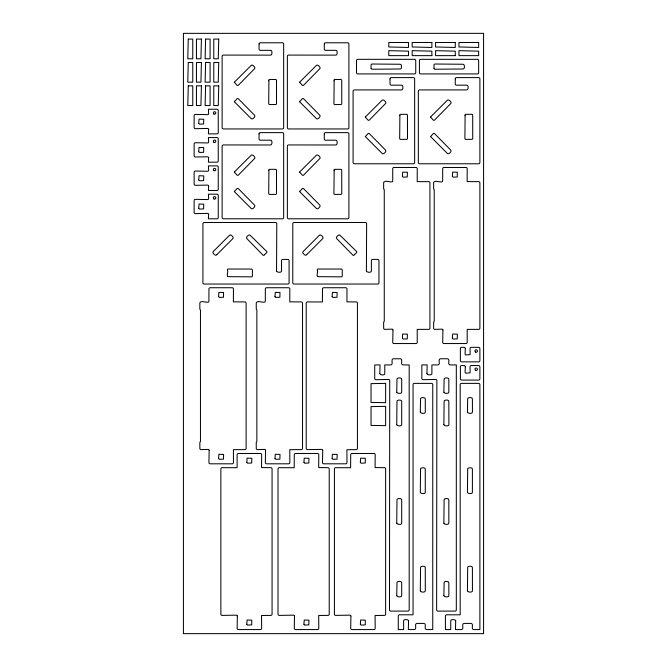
<?xml version="1.0" encoding="UTF-8"?>
<svg xmlns="http://www.w3.org/2000/svg" width="667" height="667" viewBox="0 0 667 667"><rect width="100%" height="100%" fill="white"/><g stroke="black" fill="none" stroke-linecap="round" stroke-linejoin="round"><path stroke-width="1" d="M227.539 270.418C228.623 270.61 225.588 277.805 228.689 276.655L251.834 276.855L252.393 276.155L252.384 269.71L251.601 269.034L228.039 269.034L227.339 269.593L227.539 270.418M234.342 172.086L237.169 175.271L238.161 175.304L254.285 158.863C256.737 157.946 251.893 153.235 250.942 155.461L234.35 172.028M234.342 101.743L250.942 118.367C251.859 120.719 256.562 116.066 254.344 115.032L238.161 98.583L237.21 98.583L234.35 101.684M234.342 82.224L237.169 85.409L238.161 85.451L254.285 69.001C256.703 68.126 251.818 63.273 250.942 65.658L234.342 82.224M234.342 191.604L250.942 208.229C251.868 210.572 256.545 205.928 254.344 204.886L238.161 188.444L237.21 188.444L234.35 191.546M259.054 133.867L259.054 138.961A1.234 1.234 0 0 0 260.28 140.195L270.21 140.195C272.653 139.103 272.503 145.823 270.252 144.989L223.353 144.947A1.234 1.234 0 0 0 222.128 146.173L222.128 217.567A1.234 1.234 0 0 0 223.353 218.801L282.441 218.801A1.234 1.234 0 0 0 283.667 217.567L283.667 133.867A1.234 1.234 0 0 0 282.441 132.633L260.28 132.633A1.234 1.234 0 0 0 259.054 133.867M259.054 44.014L259.054 49.108A1.234 1.234 0 0 0 260.28 50.333L270.21 50.333C272.686 49.275 272.453 56.095 270.252 55.128L223.353 55.086A1.234 1.234 0 0 0 222.128 56.32L222.128 127.714A1.234 1.234 0 0 0 223.353 128.948L282.441 128.948A1.234 1.234 0 0 0 283.667 127.714L283.667 44.014A1.234 1.234 0 0 0 282.441 42.78L260.28 42.78A1.234 1.234 0 0 0 259.054 44.014M268.901 170.71L268.701 193.855L269.401 194.422L275.955 194.38L276.522 193.622L276.488 169.893L275.788 169.326L269.401 169.326L268.718 169.835L268.901 170.71M268.901 80.857L268.701 104.002L269.401 104.561L275.955 104.527L276.522 103.769L276.505 80.09L275.788 79.473L269.401 79.473L268.718 79.973L268.901 80.857M299.583 101.743L316.183 118.367C317.1 120.71 321.794 116.075 319.585 115.032L303.402 98.583L302.451 98.583L299.591 101.684M299.583 82.224L302.409 85.409L303.402 85.451L319.518 69.001C321.936 68.109 317.058 63.282 316.183 65.658L299.583 82.224M299.583 191.604L316.183 208.229C317.159 210.622 321.811 205.728 319.585 204.886L303.402 188.444L302.451 188.444L299.591 191.546M299.583 172.086L302.409 175.271L303.402 175.304L319.518 158.863C321.986 157.954 317.133 153.235 316.183 155.461L299.591 172.028M317.4 270.418C318.459 270.669 315.449 277.805 318.551 276.655L341.687 276.855L342.254 276.155L342.246 269.71L341.454 269.034L317.901 269.034L317.2 269.593L317.4 270.418M324.287 133.867L324.287 138.961A1.234 1.234 0 0 0 325.521 140.195L335.451 140.195C337.852 139.12 337.744 145.823 335.493 144.989L288.594 144.947A1.234 1.234 0 0 0 287.36 146.173L287.36 217.567A1.234 1.234 0 0 0 288.594 218.801L347.682 218.801A1.234 1.234 0 0 0 348.908 217.567L348.908 133.867A1.234 1.234 0 0 0 347.682 132.633L325.521 132.633A1.234 1.234 0 0 0 324.287 133.867M324.287 44.014L324.287 49.108A1.234 1.234 0 0 0 325.521 50.333L335.451 50.333C337.886 49.291 337.727 56.103 335.493 55.128L288.594 55.086A1.234 1.234 0 0 0 287.36 56.32L287.36 127.714A1.234 1.234 0 0 0 288.594 128.948L347.682 128.948A1.234 1.234 0 0 0 348.908 127.714L348.908 44.014A1.234 1.234 0 0 0 347.682 42.78L325.521 42.78A1.234 1.234 0 0 0 324.287 44.014M334.142 170.71L333.934 193.855L334.642 194.422L341.196 194.38L341.762 193.622L341.721 169.893L341.02 169.326L334.576 169.335L333.959 169.835L334.142 170.71M334.142 80.857L333.934 104.002L334.642 104.561L341.196 104.527L341.762 103.769L341.737 80.09L341.02 79.473L334.576 79.481L333.934 80.032L334.142 80.857M365.316 117.059L368.142 120.243L369.134 120.285L385.251 103.835C387.769 102.86 382.708 98.216 381.916 100.434L365.324 117M365.316 136.585L381.916 153.21C382.841 155.553 387.51 150.9 385.318 149.867L369.134 133.417L368.142 133.458L365.316 136.585M390.028 78.848L390.028 83.942A1.234 1.234 0 0 0 391.254 85.176L401.184 85.176C403.585 84.1 403.393 90.92 401.184 89.92L354.327 89.92A1.234 1.234 0 0 0 353.093 91.154L353.093 162.548A1.234 1.234 0 0 0 354.327 163.782L413.415 163.782A1.234 1.234 0 0 0 414.641 162.548L414.641 78.848A1.234 1.234 0 0 0 413.415 77.614L391.254 77.614A1.234 1.234 0 0 0 390.028 78.848M399.875 115.691L399.675 138.836L400.375 139.395L406.928 139.361L407.495 138.603L407.462 114.866L406.695 114.307L400.317 114.315L399.691 114.816L399.875 115.691M430.557 136.585L447.148 153.21C448.082 155.553 452.751 150.9 450.55 149.867L434.375 133.417L433.375 133.458L430.557 136.585M430.557 117.059L433.375 120.243L434.375 120.285L450.492 103.835C453.018 102.918 447.974 98.207 447.157 100.434L430.557 117M455.261 78.848L455.261 83.942A1.234 1.234 0 0 0 456.495 85.176L466.425 85.176C468.826 84.1 468.634 90.92 466.425 89.92L419.568 89.92A1.234 1.234 0 0 0 418.334 91.154L418.334 162.548A1.234 1.234 0 0 0 419.568 163.782L478.648 163.782A1.234 1.234 0 0 0 479.881 162.548L479.881 78.848A1.234 1.234 0 0 0 478.648 77.614L456.495 77.614A1.234 1.234 0 0 0 455.261 78.848M465.107 115.691L464.907 138.836L465.608 139.395L472.169 139.361L472.736 138.603L472.695 114.866L471.936 114.307L465.549 114.315L464.891 114.924L465.107 115.691M465.308 366.783L465.074 372.436L465.866 373.178L470.127 372.828L470.035 366.783A1.234 1.234 0 0 1 471.269 365.549L478.648 365.549A1.234 1.234 0 0 1 479.881 366.783L479.881 378.848A1.234 1.234 0 0 1 478.648 380.082L461.614 380.082A1.234 1.234 0 0 1 460.388 378.848L460.388 366.783A1.234 1.234 0 0 1 461.614 365.549L464.082 365.549A1.234 1.234 0 0 1 465.308 366.783M465.308 348.566L465.074 354.219L465.866 354.961L470.127 354.611L470.035 348.566A1.234 1.234 0 0 1 471.269 347.332L478.648 347.332A1.234 1.234 0 0 1 479.881 348.566L479.881 360.63A1.234 1.234 0 0 1 478.648 361.864L461.614 361.864A1.234 1.234 0 0 1 460.388 360.63L460.388 348.566A1.234 1.234 0 0 1 461.614 347.332L464.082 347.332A1.234 1.234 0 0 1 465.308 348.566M198.716 123.303L199.4 124.145L203.618 123.979L203.743 119.26L199.066 119.101L198.724 123.245M198.716 151.617L199.4 152.46L203.618 152.293L203.743 147.574L199.024 147.449L198.716 151.617M198.716 179.923L199.4 180.774L203.618 180.607L203.777 175.93L199.066 175.721L198.724 179.865M198.716 208.237L199.4 209.079L203.618 208.913L203.743 204.194L199.066 204.035L198.724 208.179M208.646 129.256L208.404 133.867L217.025 133.867A1.234 1.234 0 0 0 218.251 132.633L218.251 110.48A1.234 1.234 0 0 0 217.025 109.246L208.404 109.246L208.646 113.857L208.021 114.632L195.356 114.416A1.234 1.234 0 0 0 194.13 115.649L194.13 127.464A1.234 1.234 0 0 0 195.356 128.698L207.846 128.456L208.646 129.256M208.646 157.57L208.404 162.181L217.025 162.181A1.234 1.234 0 0 0 218.251 160.947L218.251 138.794A1.234 1.234 0 0 0 217.025 137.56L208.404 137.56L208.638 142.229L208.021 142.946L195.356 142.73A1.234 1.234 0 0 0 194.13 143.964L194.13 155.778A1.234 1.234 0 0 0 195.356 157.012L207.846 156.77L208.646 157.57M208.646 185.876L208.404 190.487L217.025 190.487A1.234 1.234 0 0 0 218.251 189.261L218.251 167.1A1.234 1.234 0 0 0 217.025 165.875L208.404 165.875L208.646 170.485L208.021 171.261L195.356 171.044A1.234 1.234 0 0 0 194.13 172.269L194.13 184.092A1.234 1.234 0 0 0 195.356 185.318L207.846 185.084L208.646 185.876M208.646 214.19L208.404 218.801L217.025 218.801A1.234 1.234 0 0 0 218.251 217.567L218.251 195.414A1.234 1.234 0 0 0 217.025 194.18L208.404 194.18L208.638 198.849L208.021 199.566L195.356 199.35A1.234 1.234 0 0 0 194.13 200.584L194.13 212.398A1.234 1.234 0 0 0 195.356 213.632L207.846 213.39L208.646 214.19M209.171 450.183L208.929 462.573A1.234 1.234 0 0 0 210.163 463.807L232.208 463.807A1.234 1.234 0 0 0 233.442 462.573L233.417 449.65L244.889 449.625A1.234 1.234 0 0 0 246.123 448.399L246.123 303.143A1.234 1.234 0 0 0 244.889 301.918L233.375 301.851L233.442 288.961A1.234 1.234 0 0 0 232.208 287.735L210.163 287.735A1.234 1.234 0 0 0 208.929 288.961L208.929 300.767C209.847 304.227 201.626 300.4 201.084 301.918A1.234 1.234 0 0 0 199.85 303.143L199.85 309.296A1.234 1.234 0 0 1 200.467 310.363L200.467 441.17A1.234 1.234 0 0 1 199.85 442.238L199.85 448.399A1.234 1.234 0 0 0 201.084 449.625L208.429 449.391L209.171 450.183M218.584 296.573L219.26 297.415L223.478 297.249L223.57 292.488L218.884 292.404L218.584 296.573M218.584 458.454L219.26 459.305L223.478 459.138L223.603 454.419L218.884 454.294L218.584 458.454M237.369 615.949L237.127 628.339A1.234 1.234 0 0 0 238.361 629.565L260.405 629.565A1.234 1.234 0 0 0 261.639 628.339L261.539 615.499L270.844 615.391A1.234 1.234 0 0 0 272.069 614.157L272.069 468.909A1.234 1.234 0 0 0 270.844 467.675L261.539 467.567L261.639 454.727A1.234 1.234 0 0 0 260.405 453.493L238.361 453.493A1.234 1.234 0 0 0 237.127 454.727L237.11 467.7L222.094 467.675A1.234 1.234 0 0 0 220.869 468.909L220.869 614.157A1.234 1.234 0 0 0 222.094 615.391L236.568 615.149L237.369 615.949M246.782 462.331L247.465 463.181L251.684 463.015L251.809 458.287L247.132 458.129L246.79 462.273M246.782 624.22L247.465 625.071L251.684 624.896L251.767 620.135L247.09 620.052L246.782 624.22M265.566 450.183L265.333 462.573A1.234 1.234 0 0 0 266.558 463.807L288.611 463.807A1.234 1.234 0 0 0 289.837 462.573L289.82 449.65L301.292 449.625A1.234 1.234 0 0 0 302.526 448.399L302.526 303.143A1.234 1.234 0 0 0 301.292 301.918L289.778 301.851L289.837 288.961A1.234 1.234 0 0 0 288.611 287.735L266.558 287.735A1.234 1.234 0 0 0 265.333 288.961L265.333 300.767C266.208 304.21 258.087 300.417 257.487 301.918A1.234 1.234 0 0 0 256.253 303.143L256.253 309.296A1.234 1.234 0 0 1 256.87 310.363L256.87 441.17A1.234 1.234 0 0 1 256.253 442.238L256.253 448.399A1.234 1.234 0 0 0 257.487 449.625L264.832 449.391L265.566 450.183M274.987 296.573L275.663 297.415L279.882 297.249L279.973 292.488L275.288 292.404L274.987 296.573M276.538 271.11C277.105 272.736 282.341 272.803 281.532 270.585L281.532 260.655A1.234 1.234 0 0 1 282.758 259.421L287.852 259.421A1.234 1.234 0 0 1 289.086 260.655L289.086 282.808A1.234 1.234 0 0 1 287.852 284.042L204.152 284.042A1.234 1.234 0 0 1 202.918 282.808L202.918 223.728A1.234 1.234 0 0 1 204.152 222.495L275.546 222.495A1.234 1.234 0 0 1 276.78 223.728L276.547 271.052M274.987 458.454L275.663 459.305L279.882 459.138L280.007 454.419L275.288 454.294L274.987 458.454M294.522 615.949L294.28 628.339A1.234 1.234 0 0 0 295.514 629.565L317.559 629.565A1.234 1.234 0 0 0 318.784 628.339L318.693 615.499L327.989 615.391A1.234 1.234 0 0 0 329.223 614.157L329.223 468.909A1.234 1.234 0 0 0 327.989 467.675L318.693 467.567L318.784 454.727A1.234 1.234 0 0 0 317.559 453.493L295.514 453.493A1.234 1.234 0 0 0 294.28 454.727L294.214 467.734L279.248 467.675A1.234 1.234 0 0 0 278.014 468.909L278.014 614.157A1.234 1.234 0 0 0 279.248 615.391L293.722 615.149L294.522 615.949M303.935 462.331L304.611 463.181L308.829 463.015L308.954 458.287L304.235 458.162L303.935 462.273M303.935 624.22L304.611 625.071L308.829 624.896L308.921 620.135L304.235 620.052L303.935 624.22M322.72 450.183L322.478 462.573A1.234 1.234 0 0 0 323.712 463.807L345.756 463.807A1.234 1.234 0 0 0 346.99 462.573L346.89 449.741L356.195 449.625A1.234 1.234 0 0 0 357.42 448.399L357.42 303.143A1.234 1.234 0 0 0 356.195 301.918L346.932 301.851L346.99 288.961A1.234 1.234 0 0 0 345.756 287.735L323.712 287.735A1.234 1.234 0 0 0 322.478 288.961L322.411 301.976L307.445 301.918A1.234 1.234 0 0 0 306.211 303.143L306.211 448.399A1.234 1.234 0 0 0 307.445 449.625L321.919 449.391L322.72 450.183M332.133 296.573L332.816 297.415L337.035 297.249L337.118 292.488L332.441 292.404L332.133 296.573M332.133 458.454L332.816 459.305L337.035 459.138L337.16 454.419L332.391 454.327L332.133 458.454M350.917 615.949L350.684 628.339A1.234 1.234 0 0 0 351.909 629.565L373.962 629.565A1.234 1.234 0 0 0 375.188 628.339L375.096 615.499L384.392 615.391A1.234 1.234 0 0 0 385.626 614.157L385.626 468.909A1.234 1.234 0 0 0 384.392 467.675L375.096 467.567L375.188 454.727A1.234 1.234 0 0 0 373.962 453.493L351.909 453.493A1.234 1.234 0 0 0 350.684 454.727L350.617 467.734L335.643 467.675A1.234 1.234 0 0 0 334.417 468.909L334.417 614.157A1.234 1.234 0 0 0 335.643 615.391L350.125 615.149L350.917 615.949M360.338 462.331L361.014 463.181L365.233 463.015L365.358 458.287L360.639 458.162L360.338 462.331M366.4 271.11C366.958 272.736 372.194 272.803 371.386 270.585L371.386 260.655A1.234 1.234 0 0 1 372.62 259.421L377.714 259.421A1.234 1.234 0 0 1 378.948 260.655L378.948 282.808A1.234 1.234 0 0 1 377.714 284.042L294.014 284.042A1.234 1.234 0 0 1 292.78 282.808L292.78 223.728A1.234 1.234 0 0 1 294.014 222.495L365.408 222.495A1.234 1.234 0 0 1 366.633 223.728L366.4 271.052M360.338 624.22L361.014 625.071L365.233 624.896L365.316 620.135L360.639 620.052L360.338 624.22M371.06 68.376L371.861 69.235L399.8 69.001C402.226 70.077 402.026 63.24 399.8 64.249L371.794 64.015L371.069 64.691L371.069 68.317M379.806 373.753C380.365 375.379 385.576 375.438 384.767 373.228L384.767 364.924L390.57 364.924A1.567 1.567 0 0 0 392.138 363.298L392.021 360.397A1.559 1.559 0 0 1 393.58 358.771L400.175 358.771A1.567 1.567 0 0 1 401.734 360.397L401.617 363.298A1.567 1.567 0 0 0 403.185 364.924L409.188 364.924L409.188 609.88A1.234 1.234 0 0 1 407.954 611.105L390.72 611.105A1.234 1.234 0 0 1 389.495 609.88L389.728 380.19L388.994 379.456L375.955 379.69A1.234 1.234 0 0 1 374.721 378.464L374.721 364.924L380.04 364.924L379.806 373.695M392.971 329.923L392.73 342.313A1.234 1.234 0 0 0 393.964 343.547L416.008 343.547A1.234 1.234 0 0 0 417.242 342.313L417.217 329.381L428.689 329.365A1.234 1.234 0 0 0 429.923 328.131L429.923 182.883A1.234 1.234 0 0 0 428.689 181.649L417.217 181.632L417.242 168.701A1.234 1.234 0 0 0 416.008 167.475L393.964 167.475A1.234 1.234 0 0 0 392.73 168.701L392.73 180.507C393.638 184 385.384 179.907 384.884 181.649A1.234 1.234 0 0 0 383.65 182.883L383.65 189.036A1.234 1.234 0 0 1 384.267 190.103L384.267 320.91A1.234 1.234 0 0 1 383.65 321.978L383.65 328.131A1.234 1.234 0 0 0 384.884 329.365L392.229 329.131L392.971 329.923M396.74 392.238C397.299 393.855 402.518 393.914 401.701 391.704L401.701 379.615C402.776 377.214 395.781 377.397 396.973 379.615L396.74 392.238M396.74 424.754C397.299 426.38 402.509 426.438 401.701 424.229L401.701 401.767C402.768 399.433 395.931 399.508 396.973 401.767L396.74 424.754M402.384 176.305L403.06 177.155L407.279 176.988L407.404 172.269L402.685 172.144L402.384 176.305M396.74 523.228C397.299 524.854 402.518 524.912 401.701 522.703L401.701 500.242C402.785 497.899 395.764 497.991 396.973 500.242L396.74 523.228M396.74 595.723C397.299 597.34 402.518 597.407 401.701 595.189L401.701 583.1C402.785 580.757 395.764 580.84 396.973 583.1L396.74 595.723M402.384 338.194L403.06 339.044L407.279 338.878L407.404 334.159L402.643 334.067L402.384 338.194M408.571 620.677L408.329 629.573L414.14 629.573A1.567 1.567 0 0 0 415.699 627.947L415.583 625.046A1.567 1.567 0 0 1 417.15 623.42L423.737 623.42A1.567 1.567 0 0 1 425.304 625.046L425.187 627.947A1.567 1.559 0 0 0 426.747 629.573L432.75 629.573L432.75 384.617A1.234 1.234 0 0 0 431.524 383.383L414.29 383.383A1.234 1.234 0 0 0 413.056 384.617L413.056 614.799L399.516 614.799A1.234 1.234 0 0 0 398.282 616.033L398.282 629.573L403.61 629.573L403.61 621.269C402.818 619.068 407.896 619.126 408.571 620.677M420.302 412.206C420.877 413.815 425.963 413.924 425.304 411.714L425.271 399.308C426.43 397.065 419.543 396.915 420.543 399.308L420.31 412.139M420.302 492.454C420.86 494.08 426.08 494.147 425.271 491.929L425.271 469.468C426.346 467.158 419.485 467.175 420.543 469.468L420.31 492.396M420.302 590.937C420.877 592.546 425.963 592.655 425.304 590.445L425.271 567.942C426.338 565.583 419.485 565.716 420.543 567.942L420.31 590.87M426.93 373.753C427.514 375.454 432.841 375.288 431.899 373.22L431.899 364.916L437.702 364.916A1.567 1.567 0 0 0 439.27 363.29L439.153 360.388A1.559 1.559 0 0 1 440.712 358.763L447.307 358.763A1.567 1.567 0 0 1 448.866 360.388L448.749 363.29A1.567 1.567 0 0 0 450.308 364.916L456.32 364.916L456.32 609.871A1.234 1.234 0 0 1 455.086 611.105L437.852 611.105A1.234 1.234 0 0 1 436.627 609.871L436.86 380.19L436.06 379.448L423.078 379.69A1.234 1.234 0 0 1 421.852 378.456L421.852 364.916L427.172 364.916L426.938 373.695M433.975 68.376L434.776 69.235L462.715 69.001C465.166 70.068 464.924 63.265 462.715 64.249L434.717 64.015L433.984 64.691L433.984 68.317M442.93 329.923L442.688 342.313A1.234 1.234 0 0 0 443.922 343.547L465.966 343.547A1.234 1.234 0 0 0 467.2 342.313L467.175 329.381L478.648 329.365A1.234 1.234 0 0 0 479.881 328.131L479.881 182.883A1.234 1.234 0 0 0 478.648 181.649L467.142 181.591L467.2 168.701A1.234 1.234 0 0 0 465.966 167.475L443.922 167.475A1.234 1.234 0 0 0 442.688 168.701L442.688 180.507C443.613 183.967 435.393 180.132 434.842 181.649A1.234 1.234 0 0 0 433.617 182.883L433.617 189.036A1.234 1.234 0 0 1 434.225 190.103L434.225 320.91A1.234 1.234 0 0 1 433.617 321.978L433.617 328.131A1.234 1.234 0 0 0 434.842 329.365L442.188 329.131L442.93 329.923M443.872 392.229C444.43 393.855 449.641 393.914 448.833 391.696L448.833 379.606C449.85 377.289 443.105 377.264 444.105 379.606L443.872 392.229M443.872 424.754C444.472 426.421 449.55 426.363 448.908 424.312L448.833 401.767C449.933 399.4 443.013 399.45 444.105 401.767L443.872 424.754M443.872 523.228C444.43 524.846 449.641 524.912 448.833 522.695L448.833 500.242C449.892 497.865 442.938 498.024 444.105 500.242L443.872 523.17M443.872 595.714C444.439 597.324 449.533 597.44 448.874 595.231L448.833 583.091C449.892 580.715 442.938 580.874 444.105 583.091L443.872 595.714M452.343 176.305L453.026 177.155L457.245 176.988L457.329 172.219L452.651 172.144L452.343 176.305M452.343 338.194L453.026 339.044L457.245 338.878L457.37 334.159L452.651 334.025L452.343 338.194M455.703 620.677L455.461 629.565L461.272 629.565A1.567 1.567 0 0 0 462.831 627.939L462.715 625.037A1.567 1.567 0 0 1 464.274 623.412L470.869 623.412A1.567 1.567 0 0 1 472.428 625.037L472.311 627.939A1.567 1.567 0 0 0 473.878 629.565L479.881 629.565L479.881 384.617A1.234 1.234 0 0 0 478.648 383.383L461.422 383.383A1.234 1.234 0 0 0 460.188 384.617L460.188 614.799L446.648 614.799A1.234 1.234 0 0 0 445.414 616.025L445.414 629.565L450.734 629.565L450.734 621.269C449.95 619.051 455.019 619.159 455.703 620.677M467.434 412.198C468.001 413.807 473.095 413.924 472.436 411.714L472.394 399.3C473.487 396.957 466.55 396.957 467.675 399.3L467.442 412.139M467.434 492.454C467.992 494.08 473.211 494.139 472.394 491.921L472.394 469.468C473.437 467.117 466.525 467.242 467.675 469.468L467.442 492.396M467.434 590.929C468.001 592.538 473.095 592.655 472.436 590.445L472.394 567.942C473.428 565.624 466.491 565.616 467.675 567.942L467.442 590.87M188.269 39.086L187.777 58.779L192.755 58.779L192.755 39.086L188.269 39.086M188.269 62.473L187.777 82.166L192.755 82.166L192.755 62.473L188.269 62.473M188.269 85.86L187.777 105.553L192.755 105.553L192.755 85.86L188.269 85.86M201.417 39.086L200.925 58.779L196.448 58.779L196.448 39.086L201.417 39.086M201.417 62.473L200.925 82.166L196.448 82.166L196.448 62.473L201.417 62.473M201.417 85.86L200.925 105.553L196.448 105.553L196.448 85.86L201.417 85.86M205.603 39.086L205.111 58.779L210.08 58.779L210.08 39.086L205.603 39.086M205.603 62.473L205.111 82.166L210.08 82.166L210.08 62.473L205.603 62.473M205.603 85.86L205.111 105.553L210.08 105.553L210.08 85.86L205.603 85.86M218.743 39.086L218.251 58.779L213.773 58.779L213.773 39.086L218.743 39.086M218.743 62.473L218.251 82.166L213.773 82.166L213.773 62.473L218.743 62.473M218.743 85.86L218.251 105.553L213.773 105.553L213.773 85.86L218.743 85.86M216.833 254.652C215.958 257.02 211.105 252.193 213.49 251.309L229.273 235.526C230.207 233.158 234.942 237.944 232.616 238.869L216.833 254.652M264.491 254.652L263.99 255.403L263.157 255.278L247.082 238.869C244.756 237.961 249.491 233.15 250.425 235.526L266.867 251.651L266.833 252.643L264.491 254.652M306.695 254.652C305.82 257.003 300.942 252.218 303.352 251.309L319.134 235.526C320.06 233.158 324.821 237.952 322.478 238.869L306.695 254.652M354.344 254.652L353.852 255.403L353.01 255.278L336.935 238.869C334.642 237.961 339.336 233.15 340.278 235.526L356.728 251.651L356.687 252.643L354.344 254.652M385.626 383.383L371.027 383.625L371.027 402.418L385.626 402.668L385.626 383.383M385.626 406.361L371.027 406.603L371.027 425.396L385.626 425.646L385.626 406.361M483.575 33.35L183.425 33.35L183.425 633.65L483.575 633.65L483.575 33.35M408.487 42.488L388.794 42.488L388.794 46.973L408.487 47.465L408.487 42.488M431.874 42.488L412.181 42.488L412.181 46.973L431.874 47.465L431.874 42.488M455.261 42.488L435.568 42.488L435.568 46.973L455.261 47.465L455.261 42.488M478.648 42.488L458.954 42.488L458.954 46.973L478.648 47.465L478.648 42.488M408.487 55.636L388.794 55.636L388.794 50.667L408.487 51.159L408.487 55.636M431.874 55.636L412.181 55.636L412.181 50.667L431.874 51.159L431.874 55.636M455.261 55.636L435.568 55.636L435.568 50.667L455.261 51.159L455.261 55.636M478.648 55.636L458.954 55.636L458.954 50.667L478.648 51.159L478.648 55.636M414.507 59.33L357.745 59.33A1.234 1.234 0 0 0 356.512 60.555L356.512 72.695A1.234 1.234 0 0 0 357.745 73.92L414.507 73.92A1.234 1.234 0 0 0 415.733 72.695L415.733 60.555A1.234 1.234 0 0 0 414.507 59.33M477.422 59.33L420.66 59.33A1.234 1.234 0 0 0 419.426 60.555L419.426 72.695A1.234 1.234 0 0 0 420.66 73.92L477.422 73.92A1.234 1.234 0 0 0 478.648 72.695L478.648 60.555A1.234 1.234 0 0 0 477.422 59.33M475.496 370.268A1.234 1.234 0 0 0 477.414 369.335A1.234 1.234 0 0 0 475.654 368.142A1.234 1.234 0 0 0 475.496 370.268M475.496 352.051A1.234 1.234 0 0 0 477.414 351.117A1.234 1.234 0 0 0 475.654 349.925A1.234 1.234 0 0 0 475.496 352.051M213.874 170.585A1.234 1.234 0 0 0 215.791 169.651A1.234 1.234 0 0 0 214.024 168.459A1.234 1.234 0 0 0 213.874 170.585M213.874 198.899A1.234 1.234 0 0 0 215.791 197.966A1.234 1.234 0 0 0 214.024 196.765A1.234 1.234 0 0 0 213.874 198.899M213.949 114.007A1.234 1.234 0 0 0 215.791 112.94A1.234 1.234 0 0 0 213.949 111.873A1.234 1.234 0 0 0 213.949 114.007M213.949 142.321A1.234 1.234 0 0 0 215.791 141.254A1.234 1.234 0 0 0 213.949 140.187A1.234 1.234 0 0 0 213.949 142.321"/></g></svg>
